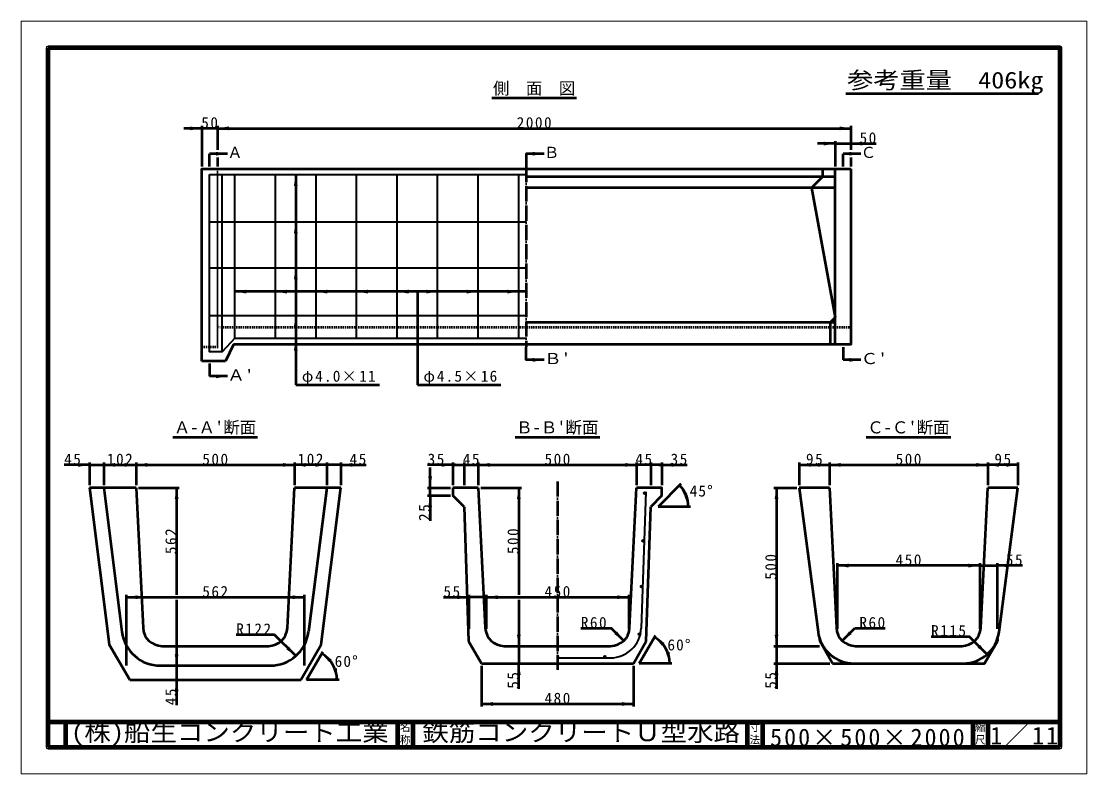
# Model space of a CAD drawing. Units: millimetres, scale not verified. Extents: x -2102 to 2102, y -1485 to 1485.
import ezdxf
from ezdxf.enums import TextEntityAlignment as Align

# ---------------------------------------------------------------- set-up
doc = ezdxf.new("R2010")
doc.units = ezdxf.units.MM
doc.header["$LTSCALE"] = 5
doc.linetypes.add('DOTTED', pattern=[1.75, 0.25, -1.5])
doc.linetypes.add('LONG_DASHED_DOTTED', pattern=[15.25, 12, -1.5, 0.25, -1.5])
doc.layers.add('0-0_V-nasSTD', color=7, linetype='Continuous', lineweight=50)
doc.layers.add('0-1_0', color=7, linetype='Continuous', lineweight=50)
doc.styles.add('ＭＳ ゴシック', font='')
doc.styles.get('ＭＳ ゴシック').set_extended_font_data('MS Gothic')

msp = doc.modelspace()

# ---------------------------------------------------------------- hatches: boundary and pattern name
at = {"layer": '0-0_V-nasSTD'}
msp.add_hatch(color=256, dxfattribs=at).paths.add_polyline_path([(340.844, -934.141, 1), (333.344, -934.141, 1)])

# ---------------------------------------------------------------- linework, layer by layer
at = {"layer": '0-0_V-nasSTD', "lineweight": 100}
for p, q in [((-1997.5, 1380), (-1997.5, -1380)), ((-1927.5, -1280), (-1927.5, -1380)), ((-617.5, -1280), (-617.5, -1380)), ((-557.5, -1280), (-557.5, -1380)), ((762.5, -1280), (762.5, -1380)), ((822.5, -1280), (822.5, -1380)), ((1652.5, -1280), (1652.5, -1380)), ((1652.5, -1280), (1652.5, -1380)), ((1712.5, -1280), (1712.5, -1380)), ((-1997.5, -1380), (1997.5, -1380))]:
    msp.add_line(p, q, dxfattribs=at)
at = {"layer": '0-0_V-nasSTD'}
for p, q in [((-1390.472, 1072.332), (-1390.472, 912.332)), ((-1327.972, 1072.332), (-1327.972, 977.332)), ((-1327.972, 1062.332), (1172.028, 1062.332)), ((1172.028, 1072.332), (1172.028, 977.332)), ((1109.528, 1012.332), (1109.528, 912.332)), ((1109.528, 1002.332), (1039.528, 1002.332)), ((-1359.222, 912.332), (-1359.222, 962.332)), ((-1289.222, 962.332), (-1359.222, 962.332)), ((-1327.972, 947.332), (-1327.972, 912.332)), ((1140.778, 912.332), (1140.778, 962.332)), ((1210.778, 962.332), (1140.778, 962.332)), ((1172.028, 947.332), (1172.028, 912.332)), ((1059.528, 902.332), (1059.528, 871.082)), ((1109.528, 208.582), (1109.528, 902.332)), ((-1019.222, 880.457), (-1019.222, 50.457)), ((1109.528, 871.082), (-109.222, 871.082)), ((1015.778, 827.332), (1059.528, 871.082)), ((1109.528, 827.332), (-109.222, 827.332)), ((1015.778, 827.332), (1109.528, 315.836)), ((-109.222, 417.956), (-1259.222, 417.956)), ((-539.222, 417.956), (-539.222, 50.464)), ((1109.528, 296.305), (-109.222, 296.305)), ((-1265.472, 208.582), (-1296.722, 143.582)), ((1140.778, 198.582), (1140.778, 148.582)), ((-1296.722, 143.582), (-1390.472, 143.582)), ((-1359.222, 133.582), (-1359.222, 83.582)), ((1210.778, 148.582), (1140.778, 148.582)), ((-1289.222, 83.582), (-1359.222, 83.582)), ((-1019.222, 50.457), (-689.222, 50.457)), ((-539.222, 50.464), (-209.222, 50.464)), ((-1833.356, -266.015), (-1933.356, -266.015)), ((-1833.356, -256.015), (-1833.356, -346.015)), ((-1833.356, -266.015), (-1777.106, -266.015)), ((-1777.106, -256.015), (-1777.106, -346.015)), ((-1777.106, -266.015), (-1649.606, -266.015)), ((-1649.606, -256.015), (-1649.606, -346.015)), ((-1649.606, -266.015), (-1024.606, -266.015)), ((-1024.606, -256.015), (-1024.606, -346.015)), ((-897.106, -256.015), (-897.106, -346.015)), ((-840.856, -256.015), (-840.856, -346.015)), ((-840.856, -266.015), (-740.856, -266.015)), ((-398.856, -266.015), (-498.856, -266.015)), ((-488.856, -356.014), (-488.856, -276.014)), ((-398.856, -256.015), (-398.856, -346.015)), ((-398.856, -266.015), (-355.106, -266.015)), ((-355.106, -256.015), (-355.106, -346.015)), ((-355.106, -266.015), (-298.856, -266.015)), ((-298.856, -256.015), (-298.856, -346.015)), ((-298.856, -266.015), (326.144, -266.015)), ((326.144, -256.015), (326.144, -346.015)), ((382.394, -256.015), (382.394, -346.015)), ((426.144, -256.015), (426.144, -346.015)), ((426.144, -266.015), (526.144, -266.015)), ((968.144, -256.015), (968.144, -346.015)), ((968.144, -266.015), (1086.894, -266.015)), ((1086.894, -256.015), (1086.894, -346.015)), ((1086.894, -266.015), (1711.894, -266.015)), ((1711.894, -256.015), (1711.894, -346.015)), ((1830.644, -266.015), (1711.894, -266.015)), ((1830.644, -256.015), (1830.644, -346.015)), ((-1649.606, -356.015), (-1833.356, -356.015)), ((-1777.106, -356.015), (-1705.208, -925.129)), ((-1649.606, -356.015), (-1621.919, -909.76)), ((-1639.606, -356.015), (-1479.606, -356.015)), ((-1489.606, -356.015), (-1489.606, -778.515)), ((-1052.294, -909.76), (-1024.606, -356.015)), ((-840.856, -356.015), (-1024.606, -356.015)), ((-897.106, -356.015), (-969.005, -925.129)), ((-498.856, -356.014), (-408.856, -356.014)), ((-488.856, -387.264), (-488.856, -356.014)), ((-398.856, -356.015), (-398.856, -387.265)), ((-298.856, -356.015), (-398.856, -356.015)), ((-298.856, -356.015), (-271.169, -909.76)), ((-288.856, -356.015), (-128.856, -356.015)), ((-138.856, -356.015), (-138.856, -778.515)), ((298.456, -909.76), (326.144, -356.015)), ((501.188, -340.505), (410.678, -431.015)), ((868.144, -356.015), (958.144, -356.015)), ((878.144, -356.015), (878.144, -981.015)), ((968.144, -356.015), (1042.053, -924.546)), ((1086.894, -356.015), (968.144, -356.015)), ((1086.894, -356.015), (1114.581, -909.76)), ((1684.206, -909.76), (1711.894, -356.015)), ((1830.644, -356.015), (1711.894, -356.015)), ((1756.735, -924.546), (1830.644, -356.015)), ((-498.856, -387.264), (-408.856, -387.264)), ((-488.856, -387.264), (-488.856, -487.264)), ((-355.106, -431.015), (-398.856, -387.265)), ((426.144, -387.265), (382.394, -431.015)), ((-355.106, -431.015), (-337.003, -962.042)), ((364.29, -962.042), (382.394, -431.015)), ((538.678, -431.015), (410.678, -431.015)), ((1118.144, -653.515), (1118.144, -913.515)), ((1680.644, -663.515), (1118.144, -663.515)), ((1680.644, -653.515), (1680.644, -913.515)), ((1680.644, -663.515), (1749.394, -663.515)), ((1749.394, -653.515), (1749.394, -913.515)), ((1849.394, -663.515), (1749.394, -663.515)), ((-1688.356, -778.515), (-1688.356, -1058.515)), ((-1688.356, -788.515), (-985.856, -788.515)), ((-985.856, -778.515), (-985.856, -1058.515)), ((-436.356, -788.515), (-336.356, -788.515)), ((-336.356, -778.515), (-336.356, -913.515)), ((-267.606, -788.515), (-336.356, -788.515)), ((-267.606, -778.515), (-267.606, -913.515)), ((-267.606, -788.515), (294.894, -788.515)), ((294.894, -778.515), (294.894, -913.515)), ((105.744, -910.858), (225.744, -910.858)), ((275.242, -960.356), (225.744, -910.858)), ((1137.795, -960.356), (1187.293, -910.858)), ((1187.293, -910.858), (1307.293, -910.858)), ((-1254.306, -935.554), (-1104.306, -935.554)), ((-1019.453, -1020.407), (-1104.306, -935.554)), ((-286.356, -1049.765), (-337.003, -962.042)), ((313.644, -1049.765), (364.29, -962.042)), ((336.738, -1049.765), (400.738, -938.913)), ((1048.404, -951.992), (1048.747, -962.042)), ((1099.394, -1049.765), (1048.747, -962.042)), ((1488.342, -943.304), (1638.342, -943.304)), ((1709.053, -1014.014), (1638.342, -943.304)), ((1750.383, -951.992), (1750.04, -962.042)), ((-1547.013, -981.015), (-1127.2, -981.015)), ((-976.512, -1114.765), (-912.512, -1003.913)), ((-196.263, -981.015), (223.55, -981.015)), ((868.144, -981.015), (1048.144, -981.015)), ((878.144, -981.015), (878.144, -1049.765)), ((1189.487, -981.015), (1609.3, -981.015)), ((-286.356, -1049.765), (313.644, -1049.765)), ((-138.856, -1149.765), (-138.856, -1049.765)), ((464.738, -1049.765), (336.738, -1049.765)), ((868.144, -1049.765), (1088.144, -1049.765)), ((878.144, -1049.765), (878.144, -1149.765)), ((1184.603, -1049.765), (1614.184, -1049.765)), ((-1553.91, -1058.515), (-1120.302, -1058.515)), ((-286.356, -1059.765), (-286.356, -1219.765)), ((313.644, -1059.765), (313.644, -1219.765)), ((-1674.606, -1114.765), (-999.606, -1114.765)), ((-1489.606, -1114.765), (-1489.606, -1214.765)), ((-848.512, -1114.765), (-976.512, -1114.765)), ((-286.356, -1209.765), (313.644, -1209.765))]:
    msp.add_line(p, q, dxfattribs=at)
at = {"layer": '0-0_V-nasSTD', "linetype": 'DOTTED'}
for p, q in [((-1327.972, 199.832), (-1327.972, 902.332)), ((1172.028, 277.332), (-1327.972, 277.332)), ((-1327.972, 199.832), (-1390.472, 199.832))]:
    msp.add_line(p, q, dxfattribs=at)
at = {"layer": '0-0_V-nasSTD', "linetype": 'LONG_DASHED_DOTTED'}
for p, q in [((-109.222, 910.332), (-109.222, 200.582)), ((13.644, -331.015), (13.644, -1074.765))]:
    msp.add_line(p, q, dxfattribs=at)
at = {"layer": '0-0_V-nasSTD', "lineweight": 35}
for p, q in [((-1359.222, 880.457), (-109.222, 880.457)), ((-1309.222, 180.457), (-1309.222, 880.457)), ((-1259.222, 234.207), (-1259.222, 880.457)), ((-1099.222, 234.207), (-1099.222, 880.457)), ((-939.222, 234.209), (-939.222, 880.459)), ((-779.222, 234.212), (-779.222, 880.462)), ((-619.222, 234.214), (-619.222, 880.464)), ((-459.222, 234.216), (-459.222, 880.466)), ((-299.222, 234.218), (-299.222, 880.468)), ((-139.222, 234.22), (-139.222, 880.47)), ((-1359.222, 692.956), (-109.222, 692.956)), ((-1359.222, 511.706), (-109.222, 511.706)), ((-1359.222, 324.206), (-109.222, 324.206)), ((-1259.222, 234.207), (-109.222, 234.207)), ((362.484, -372.979), (344.171, -910.167)), ((13.644, -1027.89), (222.367, -1027.89))]:
    msp.add_line(p, q, dxfattribs=at)
at = {"layer": '0-0_V-nasSTD', "lineweight": 18}
for points in [[(-2102.5, -1485), (-2102.5, 1485), (2102.5, 1485), (2102.5, -1485)], [(-2002.5, -1385), (-2002.5, 1385), (2002.5, 1385), (2002.5, -1385)]]:
    msp.add_lwpolyline(points, close=True, dxfattribs=at)
at = {"layer": '0-0_V-nasSTD', "lineweight": 100}
msp.add_lwpolyline([(1997.5, -1380), (1997.5, 1380), (-1997.5, 1380)], dxfattribs=at)
at = {"layer": '0-0_V-nasSTD'}
for points in [[(-1327.972, 1062.332), (-1390.472, 1062.332), (-1460.472, 1062.332)], [(1109.528, 1002.332), (1172.028, 1002.332), (1272.028, 1002.332)], [(-39.222, 962.332), (-109.222, 962.332), (-109.222, 912.332)], [(-1390.472, 143.582), (-1390.472, 902.332), (1172.028, 902.332)], [(1172.028, 902.332), (1172.028, 208.582), (-1265.472, 208.582)], [(1109.528, 315.836), (1089.997, 296.305), (1089.997, 208.582)], [(-39.222, 148.582), (-109.222, 148.582), (-109.222, 198.582)], [(-840.856, -266.015), (-897.106, -266.015), (-1024.606, -266.015)], [(426.144, -266.015), (382.394, -266.015), (326.144, -266.015)], [(-1833.356, -356.015), (-1755.117, -975.316), (-1674.606, -1114.765)], [(-999.606, -1114.765), (-919.095, -975.316), (-840.856, -356.015)], [(426.144, -387.265), (426.144, -356.015), (326.144, -356.015)], [(-1489.606, -798.515), (-1489.606, -1058.515), (-1489.606, -1114.765)], [(-138.856, -798.515), (-138.856, -981.015), (-138.856, -1049.765)], [(1099.394, -1049.765), (1699.394, -1049.765), (1750.04, -962.042)]]:
    msp.add_lwpolyline(points, dxfattribs=at)
at = {"layer": '0-0_V-nasSTD', "lineweight": 35}
msp.add_lwpolyline([(-1259.222, 234.207), (-1309.222, 180.457), (-1359.222, 180.457), (-1359.222, 880.457)], dxfattribs=at)
for centre in [(358.565, -377.89), (352.173, -565.391), (345.994, -746.641), (337.094, -934.141), (201.144, -1024.14)]:
    msp.add_circle(centre, 3.75, dxfattribs=at)
at = {"layer": '0-0_V-nasSTD'}
for centre, radius, start, end in [((410.678, -431.015), 120, 0, 45), ((-1547.013, -906.015), 75, 182.86241, 270), ((-1127.2, -906.015), 75, 270, 357.13759), ((-196.263, -906.015), 75, 182.86241, 270), ((223.55, -906.015), 75, 270, 357.13759), ((1184.603, -906.015), 143.75, 187.40691, 270), ((1189.487, -906.015), 75, 182.86241, 270), ((1609.3, -906.015), 75, 270, 357.13759), ((1614.184, -906.015), 143.75, 270, 352.59309), ((-1553.91, -906.015), 152.5, 187.20029, 270), ((-1120.302, -906.015), 152.5, 270, 352.79971), ((336.738, -1049.765), 120, 360, 60), ((-976.512, -1114.765), 120, 360, 60)]:
    msp.add_arc(centre, radius, start, end, dxfattribs=at)
at = {"layer": '0-0_V-nasSTD', "lineweight": 35}
for centre, radius, end in [((222.367, -906.015), 121.875, 358.04749), ((13.644, -1024.14), 3.75, 90)]:
    msp.add_arc(centre, radius, 270, end, dxfattribs=at)
at = {"layer": '0-0_V-nasSTD'}
for points in [[(-1435.472, 1054.832), (-1435.472, 1069.832), (-1390.472, 1062.332)], [(-1327.972, 1062.332), (-1282.972, 1054.832), (-1282.972, 1069.832)], [(1127.028, 1054.832), (1127.028, 1069.832), (1172.028, 1062.332)], [(1064.528, 994.832), (1064.528, 1009.832), (1109.528, 1002.332)], [(1172.028, 1002.332), (1217.028, 994.832), (1217.028, 1009.832)], [(-1334.222, 954.832), (-1334.222, 969.832), (-1289.222, 962.332)], [(-84.222, 954.832), (-84.222, 969.832), (-39.222, 962.332)], [(1165.778, 954.832), (1165.778, 969.832), (1210.778, 962.332)], [(-1026.722, 835.457), (-1019.222, 880.457), (-1011.722, 835.457)], [(-1026.722, 647.956), (-1019.222, 692.956), (-1011.722, 647.956)], [(-1026.722, 466.706), (-1019.222, 511.706), (-1011.722, 466.706)], [(-1259.222, 417.956), (-1214.222, 410.456), (-1214.222, 425.456)], [(-1099.222, 417.956), (-1054.222, 410.456), (-1054.222, 425.456)], [(-939.222, 417.956), (-894.222, 410.456), (-894.222, 425.456)], [(-779.222, 417.956), (-734.222, 410.456), (-734.222, 425.456)], [(-619.222, 417.956), (-574.222, 410.456), (-574.222, 425.456)], [(-504.222, 410.456), (-504.222, 425.456), (-459.222, 417.956)], [(-344.222, 410.456), (-344.222, 425.456), (-299.222, 417.956)], [(-184.222, 410.456), (-184.222, 425.456), (-139.222, 417.956)], [(-1026.722, 279.206), (-1019.222, 324.206), (-1011.722, 279.206)], [(-1026.722, 185.457), (-1019.222, 230.457), (-1011.722, 185.457)], [(-84.222, 141.082), (-84.222, 156.082), (-39.222, 148.582)], [(1165.778, 141.082), (1165.778, 156.082), (1210.778, 148.582)], [(-1334.222, 76.082), (-1334.222, 91.082), (-1289.222, 83.582)], [(-1878.356, -273.515), (-1878.356, -258.515), (-1833.356, -266.015)], [(-1777.106, -266.015), (-1732.106, -273.515), (-1732.106, -258.515)], [(-1694.606, -273.515), (-1694.606, -258.515), (-1649.606, -266.015)], [(-1649.606, -266.015), (-1604.606, -273.515), (-1604.606, -258.515)], [(-1069.606, -273.515), (-1069.606, -258.515), (-1024.606, -266.015)], [(-1024.606, -266.015), (-979.606, -273.515), (-979.606, -258.515)], [(-942.106, -273.515), (-942.106, -258.515), (-897.106, -266.015)], [(-840.856, -266.015), (-795.856, -273.515), (-795.856, -258.515)], [(-443.856, -273.515), (-443.856, -258.515), (-398.856, -266.015)], [(-400.106, -273.515), (-400.106, -258.515), (-355.106, -266.015)], [(-298.856, -266.015), (-253.856, -273.515), (-253.856, -258.515)], [(281.144, -273.515), (281.144, -258.515), (326.144, -266.015)], [(382.394, -266.015), (427.394, -273.515), (427.394, -258.515)], [(426.144, -266.015), (471.144, -273.515), (471.144, -258.515)], [(968.144, -266.015), (1013.144, -273.515), (1013.144, -258.515)], [(1041.894, -273.515), (1041.894, -258.515), (1086.894, -266.015)], [(1086.894, -266.015), (1131.894, -273.515), (1131.894, -258.515)], [(1666.894, -273.515), (1666.894, -258.515), (1711.894, -266.015)], [(1711.894, -266.015), (1756.894, -273.515), (1756.894, -258.515)], [(1785.644, -273.515), (1785.644, -258.515), (1830.644, -266.015)], [(-496.356, -311.014), (-488.856, -356.014), (-481.356, -311.014)], [(-1497.106, -401.015), (-1489.606, -356.015), (-1482.106, -401.015)], [(-146.356, -401.015), (-138.856, -356.015), (-131.356, -401.015)], [(354.823, -378.133), (355.81, -375.345), (361.563, -380.142)], [(354.823, -378.133), (356.163, -380.769), (361.563, -380.142)], [(355.81, -375.345), (358.511, -374.14), (361.563, -380.142)], [(358.511, -374.14), (361.246, -375.267), (361.563, -380.142)], [(361.246, -375.267), (361.563, -380.142), (362.312, -378.026)], [(495.531, -346.162), (514.405, -387.695), (526.855, -379.329)], [(870.644, -401.015), (878.144, -356.015), (885.644, -401.015)], [(-496.356, -432.264), (-488.856, -387.264), (-481.356, -432.264)], [(356.163, -380.769), (358.998, -381.614), (361.563, -380.142)], [(514.526, -388.349), (529.237, -385.417), (530.678, -431.015)], [(348.431, -565.634), (349.418, -562.846), (355.171, -567.644)], [(348.431, -565.634), (349.771, -568.271), (355.171, -567.644)], [(349.418, -562.846), (352.119, -561.641), (355.171, -567.644)], [(349.771, -568.271), (352.605, -569.116), (355.171, -567.644)], [(352.119, -561.641), (354.854, -562.769), (355.171, -567.644)], [(354.854, -562.769), (355.171, -567.644), (355.92, -565.527)], [(1118.144, -663.515), (1163.144, -671.015), (1163.144, -656.015)], [(1635.644, -671.015), (1635.644, -656.015), (1680.644, -663.515)], [(1749.394, -663.515), (1794.394, -671.015), (1794.394, -656.015)], [(342.252, -746.884), (343.239, -744.096), (348.992, -748.894)], [(342.252, -746.884), (343.592, -749.521), (348.992, -748.894)], [(343.239, -744.096), (345.94, -742.891), (348.992, -748.894)], [(343.592, -749.521), (346.426, -750.366), (348.992, -748.894)], [(345.94, -742.891), (348.675, -744.019), (348.992, -748.894)], [(348.675, -744.019), (348.992, -748.894), (349.741, -746.777)], [(-1688.356, -788.515), (-1643.356, -796.015), (-1643.356, -781.015)], [(-1030.856, -796.015), (-1030.856, -781.015), (-985.856, -788.515)], [(-381.356, -796.015), (-381.356, -781.015), (-336.356, -788.515)], [(-267.606, -788.515), (-222.606, -796.015), (-222.606, -781.015)], [(249.894, -796.015), (249.894, -781.015), (294.894, -788.515)], [(238.119, -933.839), (248.725, -923.232), (275.242, -960.356)], [(1137.795, -960.356), (1164.312, -923.232), (1174.919, -933.839)], [(-146.356, -936.015), (-138.856, -981.015), (-131.356, -936.015)], [(396.738, -945.841), (426.588, -980.341), (436.164, -968.795)], [(870.644, -936.015), (878.144, -981.015), (885.644, -936.015)], [(-1056.576, -993.89), (-1045.969, -983.284), (-1019.453, -1020.407)], [(441.596, -1006.73), (456.371, -1004.145), (456.738, -1049.765)], [(1671.93, -987.498), (1682.536, -976.891), (1709.053, -1014.014)], [(-1497.106, -1013.515), (-1489.606, -1058.515), (-1482.106, -1013.515)], [(-916.512, -1010.841), (-886.662, -1045.341), (-877.086, -1033.795)], [(-146.356, -1094.765), (-138.856, -1049.765), (-131.356, -1094.765)], [(13.644, -1027.89), (13.644, -1020.39), (14.766, -1027.718)], [(13.644, -1020.39), (14.766, -1027.718), (16.086, -1026.985)], [(13.644, -1020.39), (15.122, -1020.693), (16.362, -1021.556)], [(13.644, -1020.39), (16.086, -1026.985), (17.01, -1025.791)], [(13.644, -1020.39), (16.362, -1021.556), (17.16, -1022.837)], [(13.644, -1020.39), (17.01, -1025.791), (17.389, -1024.329)], [(13.644, -1020.39), (17.16, -1022.837), (17.389, -1024.329)], [(197.437, -1024.707), (198.178, -1021.844), (199.001, -1027.217)], [(198.178, -1021.844), (199.001, -1027.217), (200.764, -1020.409)], [(199.001, -1027.217), (200.764, -1020.409), (203.586, -1021.294)], [(199.001, -1027.217), (203.586, -1021.294), (204.889, -1023.95)], [(199.001, -1027.217), (203.862, -1026.723), (204.889, -1023.95)], [(199.001, -1027.217), (201.144, -1027.89), (203.862, -1026.723)], [(870.644, -1094.765), (878.144, -1049.765), (885.644, -1094.765)], [(-871.654, -1071.73), (-856.879, -1069.145), (-856.512, -1114.765)], [(-1497.106, -1159.765), (-1489.606, -1114.765), (-1482.106, -1159.765)], [(-286.356, -1209.765), (-241.356, -1217.265), (-241.356, -1202.265)], [(268.644, -1217.265), (268.644, -1202.265), (313.644, -1209.765)]]:
    msp.add_solid(points, dxfattribs=at)
at = {"layer": '0-1_0'}
for p, q in [((-244.972, 1182.332), (89.028, 1182.332)), ((1152.5, 1200), (1912, 1200)), ((-1504.234, -156.015), (-1169.978, -156.015)), ((-153.484, -156.015), (180.772, -156.015)), ((1232.266, -156.015), (1566.522, -156.015))]:
    msp.add_line(p, q, dxfattribs=at)
at = {"layer": '0-1_0', "lineweight": 100}
msp.add_line((-1997.5, -1280), (1997.5, -1280), dxfattribs=at)

# ---------------------------------------------------------------- texts
at = {"layer": '0-0_V-nasSTD', "style": 'ＭＳ ゴシック'}
for s, height, width, p in [('参考重量\u3000406kg', 65.98, 1.15, (1156.5, 1200)), ("Ｂ'", 43.99, 1.15, (-39.222, 118.582)), ("Ｃ'", 43.99, 1.15, (1210.778, 118.582)), ("Ａ'", 43.99, 1.15, (-1289.222, 53.582)), ('(株)船生コンクリート工業', 69.65, 1.1, (-1906.166, -1377.45)), ('鉄筋コンクリートＵ型水路', 69.65, 1.1, (-519.75, -1377.53))]:
    msp.add_text(s, height=height, dxfattribs=dict(at, width=width)).set_placement(p, align=Align.BOTTOM_LEFT)
for s, height, p in [('側\u3000面\u3000図', 47.65, (-240.976, 1182.332)), ('Ａ', 43.99, (-1289.222, 932.332)), ('Ｂ', 43.99, (-39.222, 932.332)), ('Ｃ', 43.99, (1210.778, 932.332)), ("Ａ-Ａ'断面", 47.65, (-1500.238, -156.015)), ("Ｂ-Ｂ'断面", 47.65, (-149.488, -156.015)), ("Ｃ-Ｃ'断面", 47.65, (1236.262, -156.015)), ('名', 30.79, (-608.518, -1326.001)), ('寸', 30.79, (771.482, -1326.001)), ('縮', 30.79, (1661.482, -1326.001)), ('称', 30.79, (-608.524, -1375.99)), ('法', 30.79, (771.476, -1375.99)), ('尺', 30.79, (1661.476, -1375.99))]:
    msp.add_text(s, height=height, dxfattribs=at).set_placement(p, align=Align.BOTTOM_LEFT)
at = {"layer": '0-0_V-nasSTD', "attachment_point": 7, "style": 'ＭＳ ゴシック'}
for s, insert, char_height in [('\\T1.2;50', (-1392.212, 1062.332), 43.99), ('\\T1.2;2000', (-147.078, 1062.332), 43.99), ('\\T1.2;50', (1206.028, 1002.332), 43.99), ('\\T1.16;φ4.0×11', (-995.222, 50.457), 43.99), ('\\T1.16;φ4.5×16', (-515.222, 50.464), 43.99), ('\\T1.2;45', (-1933.356, -266.015), 43.99), ('\\T1.2;102', (-1764.343, -266.015), 43.99), ('\\T1.2;500', (-1388.093, -266.015), 43.99), ('\\T1.2;102', (-1011.843, -266.015), 43.99), ('\\T1.2;45', (-806.856, -266.015), 43.99), ('\\T1.2;35', (-498.856, -266.015), 43.99), ('\\T1.2;45', (-359.972, -266.015), 43.99), ('\\T1.2;500', (-37.343, -266.015), 43.99), ('\\T1.2;45', (321.278, -266.015), 43.99), ('\\T1.2;35', (460.144, -266.015), 43.99), ('\\T1.2;95', (994.528, -266.015), 43.99), ('\\T1.2;500', (1348.407, -266.015), 43.99), ('\\T1.2;95', (1738.278, -266.015), 43.99), ('\\T1.15;45°', (535.57, -391.631), 43.99), ('\\T1.2;450', (1348.407, -663.515), 43.99), ('\\T1.2;55', (1783.394, -663.515), 43.99), ('\\T1.2;562', (-1388.093, -788.515), 43.99), ('\\T1.2;55', (-436.356, -788.515), 43.99), ('\\T1.2;450', (-37.343, -788.515), 43.99), ('\\T1.2;R60', (105.744, -910.858), 43.99), ('\\T1.2;R60', (1205.293, -910.858), 43.99), ('\\T1.2;R122', (-1254.306, -935.554), 43.99), ('\\T1.2;R115', (1488.342, -943.304), 43.99), ('\\T1.15;60°', (447.684, -999.011), 43.99), ('\\T1.15;60°', (-865.566, -1064.011), 43.99), ('\\T1.2;480', (-37.343, -1209.765), 43.99), ('\\T1.16;1／11', (1722, -1377.418), 69.65), ('\\T1.17;500×500×2000', (852.75, -1377.53), 69.65)]:
    msp.add_mtext(s, dxfattribs=dict(at, insert=insert, char_height=char_height))
at = {"layer": '0-0_V-nasSTD', "char_height": 43.99, "attachment_point": 7, "rotation": 90, "style": 'ＭＳ ゴシック'}
for s, insert in [('\\T1.2;25', (-488.856, -487.264)), ('\\T1.2;562', (-1489.606, -618.252)), ('\\T1.2;500', (-138.856, -618.252)), ('\\T1.2;500', (878.144, -719.502)), ('\\T1.2;55', (-138.856, -1149.765)), ('\\T1.2;55', (878.144, -1149.765)), ('\\T1.2;45', (-1489.606, -1214.765))]:
    msp.add_mtext(s, dxfattribs=dict(at, insert=insert))

doc.saveas('drawing.dxf')
